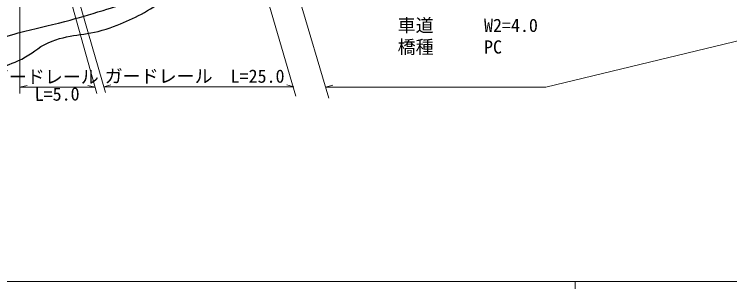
# Model space of a CAD drawing. Units: millimetres, scale not verified. Extents: x 40000 to 680000, y 20000 to 380000.
# Drawn here: x 90092 to 189462, y 204000 to 242096 of the extents above; entities that cross this region are included whole.
import ezdxf
from ezdxf.enums import TextEntityAlignment as Align

# ---------------------------------------------------------------- set-up
doc = ezdxf.new("R2010")
doc.units = ezdxf.units.MM
doc.header["$LTSCALE"] = 1000
for name, color, linetype, lineweight in [('M-BGD', 7, 'Continuous', 25), ('M-STR-HTXT', 7, 'Continuous', 13), ('M-TTL-BAND', 7, 'Continuous', 13)]:
    doc.layers.add(name, color=color, linetype=linetype, lineweight=lineweight)
doc.styles.add('ＭＳ ゴシック', font='')
doc.styles.get('ＭＳ ゴシック').set_extended_font_data('MS Gothic')

msp = doc.modelspace()

# ---------------------------------------------------------------- linework, layer by layer
at = {"layer": 'M-BGD'}
for points, knots in [([(83227, 237651), (84884, 237964), (85344, 238056), (86686, 238383), (88246, 238763), (89086, 239100), (90638, 239512), (93152, 240181), (94592, 240431), (97105, 241103), (99201, 241665), (100365, 242017), (102442, 242643), (103911, 243086), (104741, 243317), (106189, 243824), (107788, 244383), (108726, 244610), (110244, 245363), (111887, 246180), (112496, 247175), (114144, 247981), (116517, 249141), (118158, 248939), (120662, 249777), (121877, 250184), (122603, 250319), (123742, 250906), (126495, 252328), (127786, 253559), (130465, 255115), (132962, 256566), (134370, 257376), (136983, 258605), (138253, 259202), (138972, 259547), (140320, 259939), (142117, 260463), (143190, 260486), (145041, 260761), (147740, 261160), (149298, 261085), (151970, 261633), (154519, 262156), (156002, 262386), (158386, 263429), (160311, 264273), (161340, 264996), (162800, 266509), (163623, 267363), (163994, 267992), (164339, 269126), (164656, 270166), (164649, 270703), (164596, 271898)], [0, 0, 0, 0, 1, 1, 1, 2, 2, 2, 3, 3, 3, 4, 4, 4, 5, 5, 5, 6, 6, 6, 7, 7, 7, 8, 8, 8, 9, 9, 9, 10, 10, 10, 11, 11, 11, 12, 12, 12, 13, 13, 13, 14, 14, 14, 15, 15, 15, 16, 16, 16, 17, 17, 17, 18, 18, 18, 18]), ([(83972, 234109), (87224, 234584), (88554, 234613), (91143, 235888), (92645, 236627), (93258, 237461), (94786, 238143), (97743, 239463), (99784, 239021), (102853, 240051), (105769, 241031), (107342, 241828), (109965, 243434), (110318, 243650), (110487, 243814), (110833, 244041), (112556, 245176), (113486, 245951), (115430, 246643), (116791, 247128), (117687, 246660), (119125, 246797), (120520, 246930), (121326, 246955), (122667, 247362), (124091, 247794), (124838, 248223), (126105, 249004), (127635, 249947), (128247, 250818), (129698, 251878), (131377, 253105), (132291, 253852), (134112, 254855), (136014, 255903), (137124, 256452), (139193, 257114), (141130, 257733), (142316, 257672), (144325, 257986), (147325, 258456), (149053, 258438), (152024, 259064), (154275, 259538), (155588, 259691), (157721, 260552), (160310, 261597), (161254, 262407), (163777, 264350)], [0, 0, 0, 0, 1, 1, 1, 2, 2, 2, 3, 3, 3, 4, 4, 4, 5, 5, 5, 6, 6, 6, 7, 7, 7, 8, 8, 8, 9, 9, 9, 10, 10, 10, 11, 11, 11, 12, 12, 12, 13, 13, 13, 14, 14, 14, 15, 15, 15, 16, 16, 16, 16])]:
    msp.add_open_spline(points, degree=3, knots=knots, dxfattribs=at)
at = {"layer": 'M-STR-HTXT'}
for p, q in [((123635, 264475), (133802, 230446)), ((120435, 260735), (129200, 230732)), ((96047, 254451), (102752, 231248)), ((90861, 254154), (90861, 231119)), ((95032, 254284), (101574, 231080)), ((90861, 231958), (91861, 232208)), ((90861, 231958), (101309, 231958)), ((101309, 231958), (100309, 232208)), ((102522, 232045), (103522, 232295)), ((102522, 232045), (128939, 232045)), ((128939, 232045), (127939, 232295)), ((133338, 231999), (134338, 232249))]:
    msp.add_line(p, q, dxfattribs=at)
msp.add_lwpolyline([(133338, 231999), (163911, 231999), (265871, 256618)], dxfattribs=at)
at = {"layer": 'M-TTL-BAND'}
for p, q in [((40000, 205000), (579000, 205000)), ((168000, 205000), (168000, 204000))]:
    msp.add_line(p, q, dxfattribs=at)

# ---------------------------------------------------------------- texts
at = {"layer": 'M-STR-HTXT', "style": 'ＭＳ ゴシック'}
for s, p in [('車道', (143336, 239096)), ('W2=4.0', (155336, 239096)), ('橋種', (143336, 236096)), ('PC', (155336, 236096))]:
    msp.add_text(s, height=1833, dxfattribs=at).set_placement(p, align=Align.BOTTOM_LEFT)
for s, p in [('ガードレール', (94320, 231958)), ('ガードレール\u3000L=25.0', (115133, 232045))]:
    msp.add_text(s, height=1833, dxfattribs=at).set_placement(p, align=Align.BOTTOM_CENTER)
msp.add_text('L=5.0', height=1833, rotation=0.682, dxfattribs=at).set_placement((96055, 229550), align=Align.BOTTOM_CENTER)

doc.saveas('drawing.dxf')
